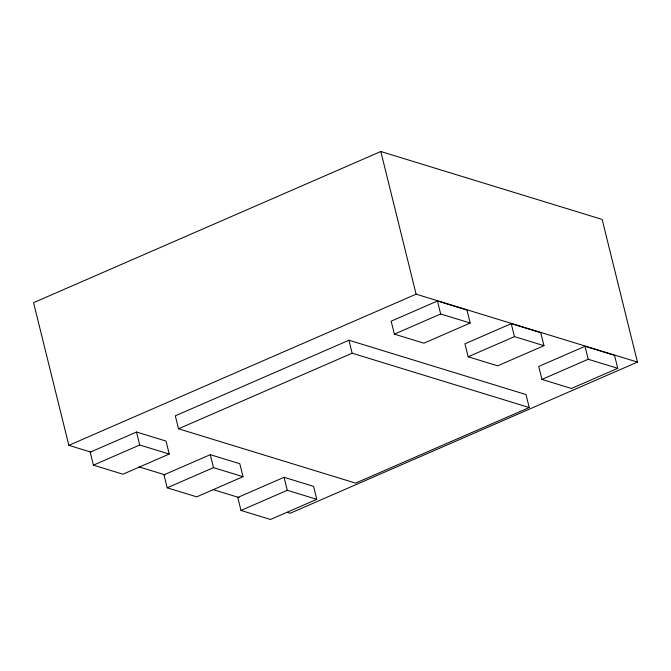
<?xml version="1.0" encoding="UTF-8"?>
<svg xmlns="http://www.w3.org/2000/svg" width="671" height="671" viewBox="0 0 671 671"><rect width="100%" height="100%" fill="white"/><g stroke="black" fill="none" stroke-linecap="round" stroke-linejoin="round"><path stroke-width="1.01" d="M287.188 512.342L290.191 513.265L637.45 362.088L602.147 219.425L380.809 151.512L33.55 302.68L68.853 445.343L90.887 452.103M68.853 445.343L416.112 294.175L637.45 362.088M136.507 432.032L90.208 452.187L93.42 465.154L122.927 474.212L169.226 454.057L166.022 441.09L136.507 432.032L139.719 444.999L169.226 454.057M437.467 301.011L391.159 321.174L394.372 334.141L423.887 343.191L470.186 323.036L466.974 310.069L437.467 301.011L440.671 313.986L470.186 323.036M348.945 340.231L175.324 415.819L178.528 428.786L355.605 483.12L529.226 407.54L526.022 394.565L348.945 340.231L352.158 353.206L529.226 407.54M93.42 465.154L139.719 444.999M394.372 334.141L440.671 313.986M178.528 428.786L352.158 353.206M210.291 454.67L163.984 474.825L167.196 487.8L196.712 496.85L243.011 476.695L239.799 463.728L210.291 454.67L213.495 467.637L243.011 476.695M511.243 323.657L464.944 343.812L468.148 356.779L497.664 365.838L543.963 345.674L540.751 332.707L511.243 323.657L514.456 336.624L543.963 345.674M167.196 487.8L213.495 467.637M468.148 356.779L514.456 336.624M284.068 477.307L237.769 497.463L240.973 510.438L270.488 519.488L316.787 499.333L313.583 486.366L284.068 477.307L287.28 490.283L316.787 499.333M585.02 346.295L538.721 366.45L541.933 379.417L571.44 388.475L617.748 368.32L614.535 355.345L585.02 346.295L588.232 359.262L617.748 368.32M240.973 510.438L287.28 490.283M541.933 379.417L588.232 359.262M138.964 466.857L164.999 474.85M213.076 489.595L239.119 497.588M380.809 151.512L416.112 294.175"/></g></svg>
